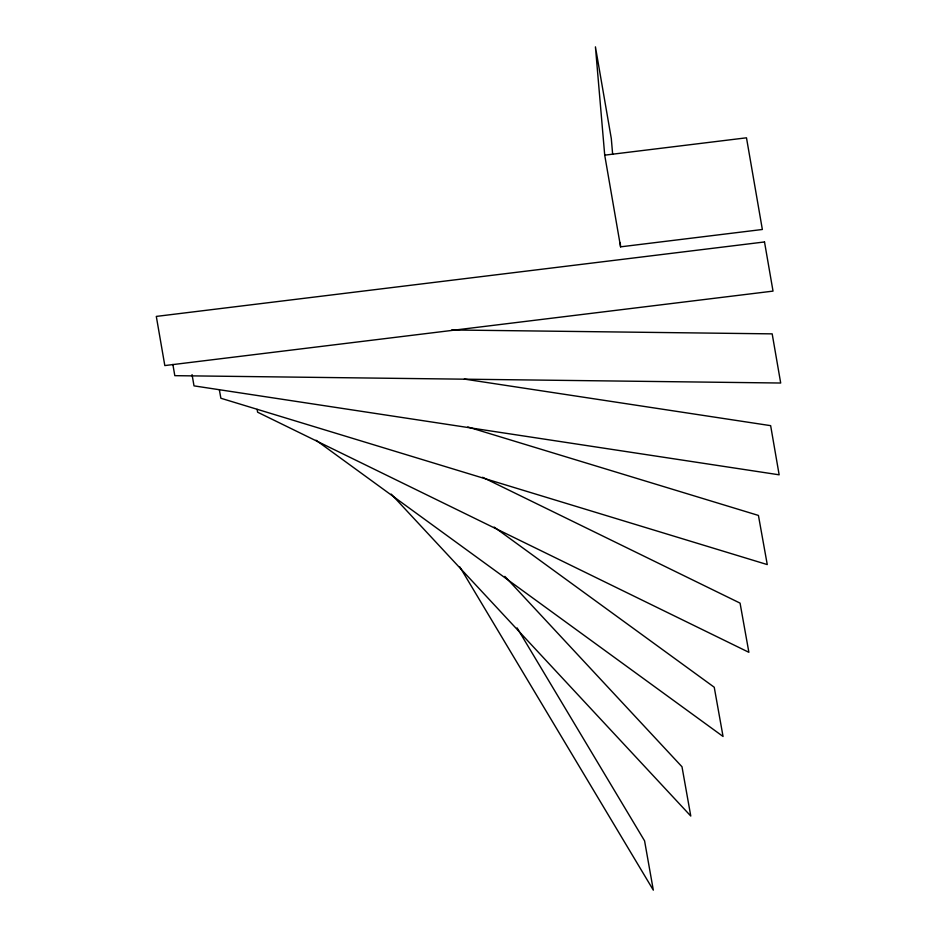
<?xml version="1.0" encoding="UTF-8"?>
<svg xmlns="http://www.w3.org/2000/svg" width="937" height="937" viewBox="0 0 937 937"><rect width="100%" height="100%" fill="white"/><g stroke="black" fill="none" stroke-linecap="round" stroke-linejoin="round"><path stroke-width="1.41" d="M604.716 155.155L746.484 137.809L762.355 229.483L620.587 246.841L604.716 155.155L595.428 46.85L611.299 138.535L612.657 154.418M451.681 329.965L772.182 333.865L780.697 383.022L174.809 375.667L172.865 364.423M464.342 379.087L770.647 425.656L779.151 474.813L194.006 385.868L192.05 374.624M467.774 426.956L758.431 515.432L767.262 564.578L220.874 398.248L219.363 389.827M482.602 477.284L740.066 603.123L748.886 652.316L257.616 412.198L257.113 409.387M494.162 527.074L714.24 687.243L723.048 736.47L316.027 440.238M504.856 576.384L681.995 766.771L690.78 816.045L391.233 494.104M517.083 627.872L644.574 840.84L653.323 890.15L459.844 566.944M620.212 242.507L620.587 246.841M764.51 241.957L156.303 316.413L164.818 365.571L773.025 291.114L764.51 241.957"/></g></svg>
